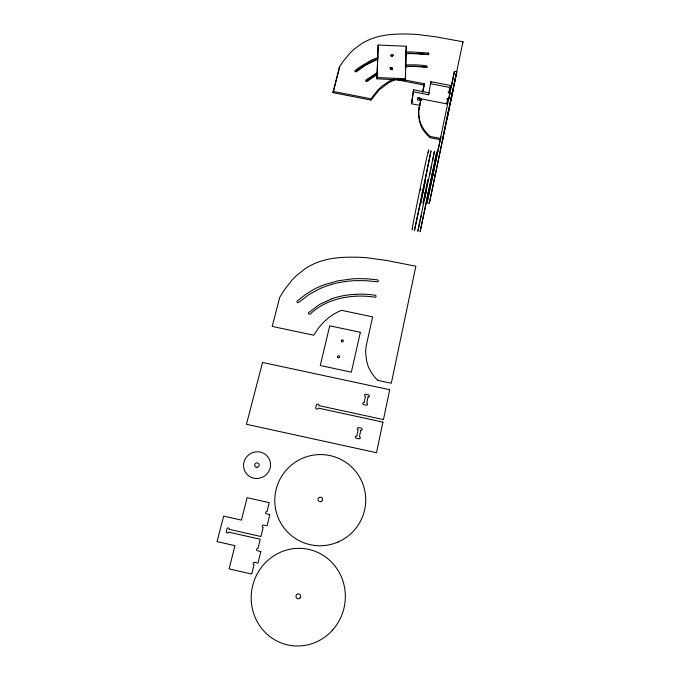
<?xml version="1.0" encoding="UTF-8"?>
<svg xmlns="http://www.w3.org/2000/svg" width="680" height="680" viewBox="0 0 680 680"><rect width="100%" height="100%" fill="white"/><g stroke="black" fill="none" stroke-linecap="round" stroke-linejoin="round"><path stroke-width="1.02" d="M422.569 92.454L424.201 85.093L395.802 79.569A45.05 38.828 6.7 0 0 388.518 82.875L378.964 90.1L371.034 100.104L333.038 92.659L339.328 67.26L342.788 61.88L350.115 52.955L353.949 49.317L361.87 43.511A57.349 48.833 5.2 0 1 374.119 37.876C385.288 34.221 397.171 33.796 408.825 34.059A147.636 129.659 7.1 0 1 418.88 34.637L436.305 36.898L462.961 41.786L462.672 43.154M339.303 68.595L339.328 67.26M405.365 80.096L406.24 46.248L378.165 45.033L376.958 78.863L405.365 80.096L405.475 74.859M405.62 68.57L406.24 46.248M376.958 78.863L378.165 45.033M378.309 57.366L372.878 59.517A73.891 63.733 6.3 0 0 371.11 60.325L359.44 67.227L355.274 70.439L355.215 71.766L363.12 66.011L371.017 61.667A73.729 63.622 6.3 0 1 372.784 60.86L377.74 58.879M371.034 100.104L372.334 96.959L377.629 90.278L382.083 86.079L388.646 81.566A45.143 38.896 6.7 0 1 394.051 78.974M419.985 105.417L411.476 103.751L413.618 89.794L429.046 92.803L428.613 94.775L413.176 91.766M411.476 103.751L412.437 98.107M412.548 97.359L413.075 93.602M413.185 92.846L413.618 89.794M423.563 189.074L423.368 190.094M429.938 137.615A39.423 33.822 9.5 0 1 422.127 128.231A32.793 28.177 9.2 0 1 420.903 125.638L419.424 121.219L418.591 115.549A44.005 37.748 9.9 0 1 418.931 108.808L421.124 98.575M428.561 54.766A0.986 0.825 6.7 0 0 428.069 54.4L428.281 53.048L427.822 52.98L410.244 51.91A99.543 86.555 7.2 0 0 405.399 52.088M424.201 85.093L424.413 83.784L399.5 78.948M428.613 94.775L430.916 81.702L450.602 85.519L449.276 91.978A0.994 0.561 10.8 0 0 448.188 92.344A0.994 0.561 10.8 0 0 449.055 93.084L450.525 93.364M428.009 194.072L428.341 192.465M433.721 155.286L434.358 151.564L417.767 231.293L418.302 229.134M427.762 181.033L428.026 179.571L425.476 191.386M420.58 189.159L420.393 190.069M427.652 181.594L427.201 183.863M433.024 158.831L433.398 156.927M432.574 161.066L432.871 159.579M421.166 100.206L419.475 99.875A0.969 0.535 12.1 0 1 418.438 100.215A0.969 0.535 12.1 0 1 417.562 99.501L417.758 98.218A0.977 0.544 12.1 0 1 418.795 97.869A0.977 0.544 12.1 0 1 419.671 98.591L446.879 103.904L447.738 99.62A0.986 0.552 10.9 0 1 446.879 98.889A0.986 0.552 10.9 0 1 447.958 98.541L449.225 98.787M449.276 91.978L450.602 85.519M427.014 202.776L454.461 71.349L456.815 71.808L429.335 203.244L427.014 202.776L433.525 171.879M448.043 98.183L446.879 103.904M440.776 136.858L440.708 137.173M424.218 186.473L425.646 179.095L423.062 190.901M427.006 184.816L426.572 186.949M426.258 190.646L426.453 189.618L426.216 190.833M431.162 168.054L431.486 166.481M448.995 97.639L449.812 93.61M451.206 87.38L454.461 71.349M451.027 99.535L451.069 98.09M423.291 190.476L422.748 193.01L423.291 190.272M423.98 187.629L423.487 190.018M425.705 190.757L425.944 189.55L425.68 190.757M429.777 174.837L430.151 173.026M430.5 171.326L430.848 169.626M428.629 191.123L428.842 190.094L428.383 192.261M448.758 98.796L448.978 97.716M450.313 91.256L450.279 91.434M425.484 191.709L425.127 193.486L425.382 192.304M425.841 190.494L426.088 189.286M429.335 203.244L456.815 71.808M442.442 140.547L442.697 139.281L442.587 139.851M447.678 114.529L447.168 116.093M447.754 114.189L448.341 111.299M448.486 110.653L448.46 108.962M451.214 97.41L452.175 93.968M451.835 94.409L452.336 92.004M447.831 114.962L448.877 109.922M450.083 104.286L453.228 89.122M422.96 191.437L414.409 230.613L431.001 150.9L420.665 203.006L421.183 200.838M423.232 191.225L422.748 193.545M425.544 191.556L423.045 203.422L423.546 201.314M425.587 191.692L425.102 194.021M426.037 191.581L425.637 193.562L426.012 191.828M442.96 138.023L442.331 140.097L462.961 41.786M452.472 92.582L452.633 91.8M451.273 98.337L451.061 99.348M451.562 96.951L451.733 96.169M448.231 113.058L448.06 113.892M449.089 108.927L448.91 109.769M447.576 116.178L447.797 115.115M448.435 112.056L448.656 110.993M420.35 190.026L420.589 188.921M424.873 195.118L424.447 197.106M425.017 197.786L425.408 195.925M433.712 170.986L434.087 169.192M434.469 167.407L434.843 165.623M435.03 164.721L436.127 159.536M436.348 158.499L438.948 146.132M439.161 145.112L440.24 140.004M440.691 137.258L440.138 139.944M422.093 196.639L422.518 194.642M423.325 190.111L423.563 189.066M424.252 198.024L423.708 200.583M420.844 217.523L421.243 215.636M428.145 193.469L428.017 194.038M421.898 197.557L421.345 200.107M420.257 220.244L420.639 218.467M419.892 221.952L418.642 227.63M430.916 81.702L430.474 83.7L450.177 87.525M419.475 99.875L419.909 97.92A0.969 0.544 12.1 0 1 418.872 98.269A0.969 0.544 12.1 0 1 417.996 97.597M422.773 91.154L424.413 83.784M418.931 108.808L421.251 98.371M333.038 92.659L339.048 69.598M366.052 81.252L377.791 73.508M377.026 74.579L367.498 81.133A0.969 0.825 3.3 0 1 366.129 81.107A0.969 0.825 3.3 0 1 366.129 79.934L377.596 72.343M376.286 76.262L376.924 75.905M331.823 298.767L319.736 304.359L308.797 312.502A1.062 0.994 -2.8 0 0 308.762 313.913A1.062 0.994 -2.8 0 0 310.258 313.939A70.746 67.388 6.3 0 1 320.866 305.975C331.95 299.557 344.751 296.565 357.476 296.149A91.273 87.576 7.7 0 1 371.458 296.726L374.867 297.185A1.054 0.977 6.7 0 0 376.057 296.378A1.054 0.977 6.7 0 0 375.173 295.248A92.659 88.893 7.7 0 0 362.788 294.168L356.481 294.219M331.687 284.376L326.069 286.17A83.997 79.968 5.5 0 0 320.221 288.49L309.077 294.5L298.596 302.549A1.079 1.003 -4.2 0 1 297.143 301.129L305.983 294.159L314.772 288.898A81.047 77.044 4.9 0 1 316.736 287.921L322.736 285.311A87.584 83.419 5.6 0 1 324.964 284.478L338.155 280.798L351.815 278.911A109.276 104.831 7.6 0 1 357.884 278.622L367.888 278.843L377.621 279.905A1.079 0.994 6.6 0 1 377.315 281.817L366.078 280.67L355.334 280.636A105.893 101.541 7.5 0 0 348.857 281.112L343.102 281.868A96.135 91.877 6.7 0 0 331.678 284.376M390.295 69.385L392.317 68.867M405.17 66.819L406.988 66.64A82.858 72.054 7.2 0 1 426.079 67.422A0.96 0.816 6.8 0 0 427.159 66.759A0.96 0.816 6.8 0 0 426.326 65.816A84.405 73.397 7.2 0 0 415.012 64.872L409.258 64.897A75.599 65.552 6.9 0 0 405.662 65.127M409.088 66.232L414.825 66.207A84.227 73.278 7.2 0 1 426.122 67.15A0.96 0.807 6.8 0 1 426.87 67.651M377.06 77.537L405.526 78.778M428.069 54.4L410.074 53.27A99.322 86.411 7.2 0 0 405.926 53.405M450.577 91.307L449.48 91.094A0.994 0.561 10.8 0 1 449.123 90.984M411.91 101.813L412.853 101.991M333.047 91.366L371.127 98.821M441.022 138.576L430.134 136.425L429.913 137.641L440.258 139.689M432.718 174.488L435.166 174.981M377.672 380.341L391.306 383.256L415.863 266.237L386.784 260.491L367.752 257.848A162.239 157.361 7.4 0 0 356.762 257.21C343.935 256.929 330.837 257.541 318.656 261.936A62.832 58.862 2.1 0 0 305.091 268.753L296.25 275.757L291.95 280.135L283.679 290.896L279.743 297.373L272.178 326.417L313.777 335.231C318.656 326.918 325.193 319.43 333.464 314.364A49.512 47.014 6.2 0 1 341.547 310.352L372.64 316.872L366.274 345.525A48.407 45.654 15.5 0 0 365.729 353.668L366.52 360.527L368.033 365.857A36.057 34.093 13.8 0 0 369.368 368.976A43.358 40.91 14.5 0 0 377.706 380.307M418.786 114.291L419.628 119.978L421.107 124.397A32.861 28.229 9.2 0 0 422.374 126.981A39.508 33.873 9.5 0 0 430.168 136.391M331.806 298.707A82.968 79.339 6.8 0 1 356.481 294.304M449.148 89.972A0.994 0.561 10.8 0 1 449.701 89.99M412.361 229.109A40.74 0.501 -78.3 0 1 420.291 187.884A40.74 0.501 -78.3 0 1 428.273 152.745M390.643 69.165A0.96 0.816 4.7 0 1 392.394 69.683M391.068 56.117A0.96 0.807 4.7 0 1 392.488 56.117M390.822 68.74A75.438 65.441 6.9 0 1 392.096 68.434M405.501 66.462A75.438 65.441 6.9 0 1 409.088 66.3M418.786 114.291A44.106 37.808 9.9 0 1 419.126 107.542M428.281 53.048A0.986 0.825 6.7 0 1 428.043 54.638L417.758 53.652L407.966 53.584A96.466 83.853 7.1 0 0 405.339 53.711M355.274 70.439A0.986 0.833 2.6 0 0 356.635 71.621L366.027 64.966L376.074 60.002A76.568 66.13 6.5 0 1 377.613 59.398M390.957 55.581A87.601 75.913 6.9 0 1 393.558 55.089M389.691 67.728A75.599 65.552 6.9 0 1 390.32 67.566M420.138 231.684L436.781 152.048L420.138 231.684M422.263 192.873L423.079 188.938L422.272 192.822M449.573 94.766L449.667 94.299L449.582 94.733M382.925 422.11L376.499 452.71L246.44 424.277L262.539 362.457L389.725 389.725L383.452 419.585L318.911 405.62A1.317 1.275 -4.6 0 0 317.925 404.099A1.317 1.275 -4.6 0 0 316.344 405.067L315.75 407.558A1.317 1.275 -5 0 0 316.744 409.088A1.317 1.275 -5 0 0 318.325 408.119L382.925 422.11M360.782 430.321L359.405 436.679A1.113 1.088 12.8 0 1 360.255 437.979A1.113 1.088 12.8 0 1 358.938 438.804L356.337 438.235A1.113 1.088 11.5 0 1 355.478 436.934A1.113 1.088 11.5 0 1 356.796 436.11L358.19 429.751A1.105 1.079 10.9 0 1 357.332 428.459A1.105 1.079 10.9 0 1 358.649 427.644L361.25 428.204A1.105 1.079 12 0 1 362.1 429.497A1.105 1.079 12 0 1 360.782 430.321M368.058 396.899L366.707 403.104A1.097 1.062 10.7 0 1 367.557 404.37A1.097 1.062 10.7 0 1 366.256 405.178L363.681 404.625A1.097 1.062 9.9 0 1 362.831 403.35A1.097 1.062 9.9 0 1 364.131 402.551L365.483 396.346A1.097 1.054 9.7 0 1 364.642 395.089A1.097 1.054 9.7 0 1 365.933 394.289L368.5 394.842A1.097 1.054 10.4 0 1 369.35 396.1A1.097 1.054 10.4 0 1 368.058 396.899M360.357 332.282L351.348 372.164L320.263 365.517L329.724 325.813L360.357 332.282M260.814 551.523L257.983 563.125L254.6 562.351A1.198 1.156 -64.1 0 0 253.181 563.261A1.198 1.156 -64.1 0 0 254.031 564.689L251.736 574.048L229.092 568.88L234.965 545.666L217.039 541.603L223.669 516.12L241.442 520.115L247.121 497.692L269.221 502.631L267.027 511.581A1.165 1.131 -51.8 0 0 265.642 512.457A1.165 1.131 -51.8 0 0 266.483 513.833L269.815 514.573L267.061 525.878L263.712 525.121A1.173 1.139 -56.1 0 0 262.319 526.005A1.173 1.139 -56.1 0 0 263.16 527.391L260.925 536.512L229.194 529.346A1.181 1.139 -52.8 0 0 228.37 527.961A1.181 1.139 -52.8 0 0 226.967 528.844L226.261 531.582A1.181 1.139 -53.4 0 0 227.086 532.976A1.181 1.139 -53.4 0 0 228.488 532.083L260.253 539.257L258 548.454A1.19 1.147 -61.6 0 0 256.598 549.346A1.19 1.147 -61.6 0 0 257.44 550.758L260.814 551.523M257.312 478.473A13.626 13.226 -34 0 0 268.608 457.921A13.626 13.226 -34 0 0 245.225 459.017A13.626 13.226 -34 0 0 257.312 478.473M256.964 467.321A2.269 2.201 -34 0 0 258.859 463.904A2.269 2.201 -34 0 0 254.957 464.075A2.269 2.201 -34 0 0 256.964 467.321M321.164 501.517A2.286 2.269 -56.6 0 0 321.666 497.598A2.286 2.269 -56.6 0 0 318.036 499.137A2.286 2.269 -56.6 0 0 321.164 501.517M338.138 541.968A45.67 45.382 -57.2 0 0 347.514 463.522A45.67 45.382 -57.2 0 0 275.102 494.989A45.67 45.382 -57.2 0 0 338.138 541.968M332.639 630.003A48.892 47.005 -78.8 0 0 308.941 549.465A48.892 47.005 -78.8 0 0 253.215 612.068A48.892 47.005 -78.8 0 0 332.639 630.003M300.024 598A2.448 2.346 -78.8 0 0 298.851 593.971A2.448 2.346 -78.8 0 0 296.055 597.091A2.448 2.346 -78.8 0 0 300.024 598M341.683 341.692A1.071 1.011 2.4 0 0 343.357 340.935A1.071 1.011 2.4 0 0 341.819 339.94A1.071 1.011 2.4 0 0 341.683 341.692M337.986 357.62A1.079 1.028 1.8 0 0 339.668 356.855A1.079 1.028 1.8 0 0 338.122 355.852A1.079 1.028 1.8 0 0 337.986 357.62M391 68.952A0.969 0.816 4.7 0 0 392.53 68.425A0.969 0.816 4.7 0 0 391.187 67.549A0.969 0.816 4.7 0 0 391 68.952M391.365 55.938A0.96 0.807 4.7 0 0 392.887 55.42A0.96 0.807 4.7 0 0 391.552 54.553A0.96 0.807 4.7 0 0 391.365 55.938"/></g></svg>
